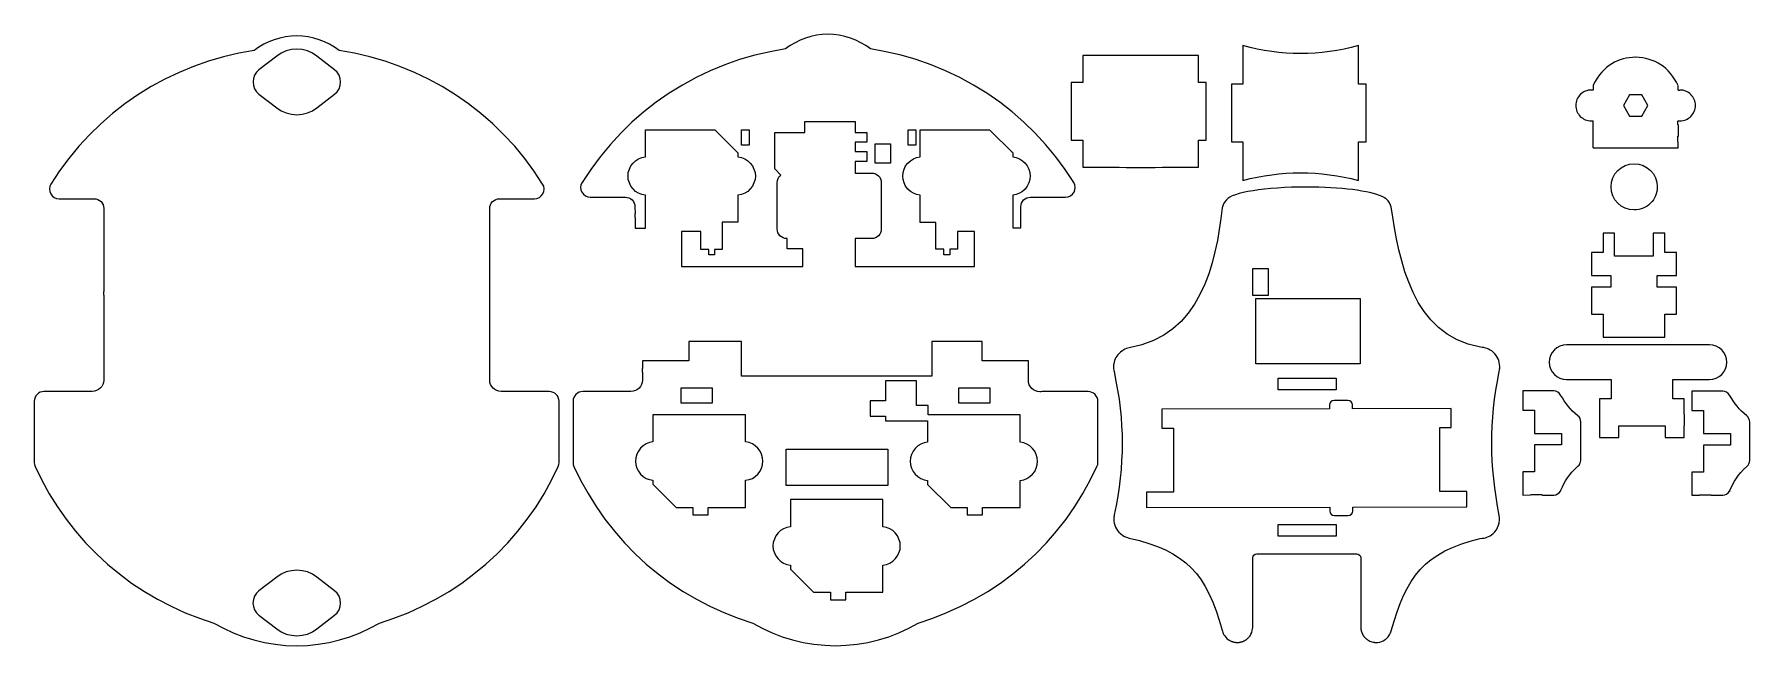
# Model space of a CAD drawing. Extents: x 8 to 1268, y 671 to 16084.
# Drawn here: x 8 to 1268, y 671 to 1120 of the extents above.
import ezdxf

# ---------------------------------------------------------------- set-up
doc = ezdxf.new("R2010")
doc.units = 0
doc.layers.add('Layer_1', color=7, linetype='CONTINUOUS')

msp = doc.modelspace()

# ---------------------------------------------------------------- linework, layer by layer
at = {"layer": 'Layer_1', "color": 7}
for points in [[(342.648432, 931.170888), (342.632032, 992.246032), (342.636032, 992.246032), (342.640032, 992.246032), (342.701792, 992.958512), (342.763472, 993.670992), (343.190032, 994.946032), (343.840032, 996.220992), (344.690032, 997.296032), (345.813472, 998.146032), (347.040032, 998.770992), (348.363472, 999.196032), (349.713472, 999.346032), (375.513472, 999.346032), (377.363472, 999.620992), (379.140032, 1000.346032), (380.540032, 1001.470992), (381.690032, 1002.946032), (382.390032, 1004.720992), (382.613472, 1006.570992), (382.313472, 1008.496032), (381.540032, 1010.196032), (375.163472, 1019.820992), (368.363472, 1029.046032), (360.990032, 1037.970992), (353.113472, 1046.396032), (344.913472, 1054.470992), (336.190032, 1062.046032), (327.113472, 1069.146032), (317.613472, 1075.746032), (307.840032, 1081.820992), (297.713472, 1087.346032), (287.290032, 1092.320992), (276.663472, 1096.720992), (265.740032, 1100.546032), (254.690032, 1103.720992), (243.413472, 1106.346032), (232.090032, 1108.346032), (228.690032, 1110.820992), (225.063472, 1112.946032), (221.313472, 1114.796032), (217.413472, 1116.346032), (213.363472, 1117.546032), (209.263472, 1118.470992), (205.090032, 1118.970992), (200.913472, 1119.170992), (196.713472, 1118.970992), (192.540032, 1118.470992), (188.440032, 1117.546032), (184.390032, 1116.346032), (180.490032, 1114.796032), (176.740032, 1112.946032), (173.113472, 1110.820992), (169.713472, 1108.346032), (158.390032, 1106.346032), (147.113472, 1103.720992), (136.063472, 1100.546032), (125.140032, 1096.720992), (114.513392, 1092.320992), (104.090032, 1087.346032), (93.963392, 1081.820992), (84.188432, 1075.746032), (74.688432, 1069.146032), (65.613392, 1062.046032), (56.913392, 1054.470992), (48.688432, 1046.396032), (40.813392, 1037.970992), (33.513392, 1029.046032), (26.638432, 1019.820992), (20.263392, 1010.196032), (19.488432, 1008.496032), (19.188432, 1006.570992), (19.413392, 1004.720992), (20.113392, 1002.946032), (21.263392, 1001.470992), (22.738432, 1000.346032), (24.438432, 999.620992), (26.288432, 999.346032), (52.088432, 999.346032), (53.488432, 999.196032), (54.763392, 998.770992), (56.063392, 998.146032), (57.113392, 997.296032), (57.963392, 996.220992), (58.613392, 994.946032), (59.038432, 993.670992), (59.149392, 992.406912), (59.137792, 931.178408)], [(186.200992, 1104.297072), (173.160992, 1094.234032), (173.160992, 1094.234032), (171.320992, 1092.392032), (169.970992, 1090.266032), (169.120992, 1087.856032), (168.770992, 1085.234032), (169.120992, 1082.683072), (169.970992, 1080.274032), (171.320992, 1078.077072), (173.160992, 1076.305072), (173.160992, 1076.305072), (186.200992, 1066.242032), (186.200992, 1066.242032), (189.530992, 1064.045072), (193.150992, 1062.486032), (197.050992, 1061.494032), (200.940992, 1061.140032), (204.910992, 1061.494032), (208.740992, 1062.486032), (212.420992, 1064.045072), (215.750992, 1066.242032), (215.750992, 1066.242032), (228.720992, 1076.305072), (228.720992, 1076.305072), (230.560992, 1078.077072), (231.980992, 1080.274032), (232.830992, 1082.683072), (233.120992, 1085.234032), (232.830992, 1087.856032), (231.980992, 1090.266032), (230.560992, 1092.392032), (228.720992, 1094.234032), (228.720992, 1094.234032), (215.750992, 1104.297072), (215.750992, 1104.297072), (212.420992, 1106.494032), (208.740992, 1108.053072), (204.910992, 1109.045072), (200.940992, 1109.329072), (197.050992, 1109.045072), (193.150992, 1108.053072), (189.530992, 1106.494032), (186.200992, 1104.297072), (186.200992, 1104.297072), (186.200992, 1104.297072)], [(732.870688, 988.46108), (732.850688, 993.391784), (732.974128, 994.816792), (733.400688, 996.091784), (734.050688, 997.366792), (734.900688, 998.441784), (736.024128, 999.291784), (737.250688, 999.916792), (738.574128, 1000.341784), (739.924128, 1000.491784), (765.724128, 1000.491784), (767.574128, 1000.766792), (769.350688, 1001.491784), (770.750688, 1002.616792), (771.900688, 1004.091784), (772.600688, 1005.866792), (772.824128, 1007.716792), (772.524128, 1009.641784), (771.750688, 1011.341784), (765.374128, 1020.966792), (758.574128, 1030.191784), (751.200688, 1039.116792), (743.324128, 1047.541784), (735.124128, 1055.616792), (726.400688, 1063.191784), (717.324128, 1070.291784), (707.824128, 1076.891784), (698.050688, 1082.966792), (687.924128, 1088.491784), (677.500688, 1093.466792), (666.874128, 1097.866792), (655.950688, 1101.691784), (644.900688, 1104.866792), (633.624176, 1107.491784), (622.300736, 1109.491784), (618.900736, 1111.966792), (615.274176, 1114.091784), (611.524176, 1115.941784), (607.624176, 1117.491784), (603.574176, 1118.691784), (599.474176, 1119.616792), (595.300736, 1120.116792), (591.124176, 1120.316792), (586.924176, 1120.116792), (582.750736, 1119.616792), (578.650736, 1118.691784), (574.600736, 1117.491784), (570.700736, 1115.941784), (566.95072, 1114.091784), (563.32416, 1111.966792), (559.92416, 1109.491784), (548.60072, 1107.491784), (537.32416, 1104.866792), (526.27416, 1101.691784), (515.35072, 1097.866792), (504.72416, 1093.466792), (494.30072, 1088.491784), (484.17416, 1082.966792), (474.39916, 1076.891784), (464.89916, 1070.291784), (455.82416, 1063.191784), (447.12416, 1055.616792), (438.89916, 1047.541784), (431.02416, 1039.116792), (423.72416, 1030.191784), (416.84916, 1020.966792), (410.47416, 1011.341784), (409.69916, 1009.641784), (409.39916, 1007.716792), (409.399328, 1007.716696), (409.624328, 1005.866696), (410.324328, 1004.091688), (411.474328, 1002.616696), (412.949328, 1001.491688), (414.649328, 1000.766696), (416.499328, 1000.491688), (442.299328, 1000.491688), (443.699328, 1000.341688), (444.974328, 999.916696), (446.274328, 999.291688), (447.324328, 998.441688), (448.174328, 997.366696), (448.824328, 996.091688), (449.249328, 994.816696), (449.374328, 993.391688), (449.425128, 988.42012)], [(895.97344, 1111.992632), (895.97344, 1083.614488), (887.50152, 1083.614488), (887.50152, 1041.211368), (895.97344, 1041.211368), (895.97344, 1012.833208)], [(986.63592, 1065.295544), (986.63592, 1083.653528), (980.96096, 1083.653528), (980.96096, 1111.992632)], [(778.363584, 1104.758088), (778.363584, 1084.884168), (769.891664, 1084.884168), (769.891664, 1042.480968), (778.363584, 1042.480968), (778.363584, 1022.607208)], [(869.026064, 1066.505824), (869.026064, 1084.923208), (863.351104, 1084.923208), (863.351104, 1104.758088)], [(1153.284182, 1079.314724), (1151.872984, 1079.314724)], [(1153.284182, 1082.965156), (1153.284182, 1079.314724)], [(1175.470542, 1067.906655), (1179.934558, 1060.111695), (1179.934558, 1060.111695), (1188.934558, 1060.111695), (1188.934558, 1060.111695), (1193.47055, 1067.906655), (1193.47055, 1067.906655), (1188.934558, 1075.701695), (1188.934558, 1075.701695), (1179.934558, 1075.701695), (1179.934558, 1075.701695), (1175.470542, 1067.906655), (1175.470542, 1067.906655)], [(1215.650513, 1079.314724), (1215.632837, 1082.462205)], [(1215.650513, 1079.314724), (1217.068912, 1079.314724)], [(863.351104, 1022.607208), (863.351104, 1042.441928), (869.026064, 1042.441928), (869.026064, 1063.682568)], [(980.96096, 1012.833208), (980.96096, 1041.172328), (986.63592, 1041.172328), (986.63592, 1062.412928)], [(457.038392, 977.798016), (456.997752, 982.0402), (456.997752, 1001.952704), (454.447752, 1002.449576), (452.038384, 1003.44176), (449.838384, 1004.78864), (447.929008, 1006.560512), (446.368072, 1008.685512), (445.238384, 1011.024576), (444.458696, 1013.505824), (444.247752, 1016.055824), (444.458696, 1018.677704), (445.238384, 1021.158952), (446.368072, 1023.496448), (447.929008, 1025.623016), (449.838384, 1027.323016), (452.038384, 1028.74176), (454.447752, 1029.66208), (456.997752, 1030.158952), (456.997752, 1050.071448), (508.029008, 1050.071448), (525.029008, 1033.06364), (525.029008, 1030.158952), (527.579008, 1029.66208), (529.988384, 1028.74176), (532.188384, 1027.323016), (534.097752, 1025.623016), (535.658696, 1023.496448), (536.797752, 1021.158952), (537.579008, 1018.677704), (537.788384, 1016.055824), (537.579008, 1013.505824), (536.797752, 1011.024576), (535.658696, 1008.685512), (534.097752, 1006.560512), (532.188384, 1004.78864), (529.988384, 1003.44176), (527.579008, 1002.449576), (525.029008, 1001.952704), (525.029008, 982.0402), (513.496192, 982.0402), (513.496192, 962.11208), (507.896192, 962.11208), (507.896192, 958.032392), (503.643064, 958.032392), (503.643064, 962.11208), (497.683696, 962.11208), (497.683696, 975.301136), (483.482128, 975.285536), (483.482128, 949.529288), (572.755536, 949.529288), (572.755536, 962.557416), (561.260256, 962.557416), (561.260256, 970.062104), (560.904008, 970.062104)], [(556.494632, 1016.712104), (552.072752, 1021.4746), (552.072752, 1048.121472), (574.227456, 1048.121472), (574.227456, 1056.063664), (611.077456, 1056.063664), (611.077456, 1048.063664), (619.664976, 1048.063664), (619.664976, 1040.913664), (611.077456, 1040.913664), (611.077456, 1033.991784), (619.766496, 1033.991784), (619.766496, 1026.841784), (611.077456, 1026.841784), (611.077456, 1018.2496), (623.266496, 1018.2496)], [(623.266496, 970.062104), (611.018096, 970.062104), (611.018096, 949.529288), (698.914928, 949.529288), (698.914928, 975.290224), (698.343008, 975.290224), (686.224288, 975.290224), (686.224288, 962.212104), (680.624288, 962.212104), (680.624288, 958.132416), (676.371168, 958.132416), (676.371168, 962.212104), (670.411808, 962.212104), (670.411808, 981.993352), (658.839888, 981.993352), (658.839888, 1001.905848), (656.289888, 1002.402728), (653.880528, 1003.394912), (651.680528, 1004.741784), (649.769568, 1006.513664), (648.210208, 1008.638664), (647.080528, 1010.977728), (646.299248, 1013.457416), (646.089888, 1016.008976), (646.299248, 1018.630848), (647.080528, 1021.110536), (648.210208, 1023.4496), (649.769568, 1025.57616), (651.680528, 1027.27616), (653.880528, 1028.694912), (656.289888, 1029.615224), (658.839888, 1030.110536), (658.839888, 1050.0246), (709.869568, 1050.0246), (726.869568, 1033.016792), (726.869568, 1030.110536), (729.419568, 1029.615224), (731.830528, 1028.694912), (734.030528, 1027.27616), (735.939888, 1025.57616), (737.499248, 1023.4496), (738.639888, 1021.110536), (739.419568, 1018.630848), (739.630528, 1016.008976), (739.419568, 1013.457416), (738.639888, 1010.977728), (737.499248, 1008.638664), (735.939888, 1006.513664), (734.030528, 1004.741784), (731.830528, 1003.394912), (729.419568, 1002.402728), (726.869568, 1001.905848), (726.869568, 981.993352), (726.897568, 977.857416)], [(1151.872984, 1056.634749), (1153.284182, 1056.634749)], [(1153.284182, 1036.798771), (1153.284182, 1056.634749)], [(1215.608425, 1053.707295), (1215.608417, 1056.668383)], [(1215.650513, 1056.634749), (1217.068912, 1056.634749)], [(1153.284182, 1036.798771), (1181.621241, 1036.851806)], [(1181.665528, 1036.858531), (1215.650513, 1036.798771)], [(1215.650513, 1036.840855), (1215.608436, 1045.314684)], [(553.816504, 977.14804), (553.816504, 1011.163664)], [(630.352416, 1011.163664), (630.352416, 977.14804)], [(1001.735928, 998.759056), (1001.412496, 999.079376)], [(449.425088, 985.593256), (449.475888, 977.794816)], [(732.850688, 977.857416), (732.850688, 985.6246)], [(1177.6282, 957.07076), (1169.079762, 957.0458), (1169.079762, 974.053616), (1160.576638, 974.053616), (1160.576638, 959.880176), (1152.07195, 959.880176), (1152.07195, 942.87236), (1166.245387, 942.87236), (1166.245387, 934.367672), (1152.07195, 934.367672), (1152.07195, 914.525488), (1160.576638, 914.525488), (1160.576638, 897.517672), (1205.929768, 897.517672), (1205.929768, 914.525488), (1214.434456, 914.525488), (1214.434456, 934.367672), (1200.261016, 934.367672), (1200.261016, 942.87236), (1214.434456, 942.87236), (1214.434456, 959.880176), (1205.929768, 959.880176), (1205.929768, 974.053616), (1197.42664, 974.053616), (1197.42664, 957.0458), (1186.0782, 957.02084)], [(59.137472, 928.337552), (59.125872, 865.909712), (59.121872, 865.928512), (59.117872, 865.947312)], [(342.664832, 865.972432), (342.664832, 866.003632), (342.664832, 866.034832), (342.637952, 928.330352)], [(738.405824, 874.562088), (738.397824, 880.232472), (704.416544, 880.232472), (704.416544, 894.405912), (667.555664, 894.405912), (667.555664, 868.904352), (527.535328, 868.904352), (527.535328, 894.405912), (488.961896, 894.405912), (488.961896, 880.252784), (454.935328, 880.252784), (454.920448, 874.562416)], [(1238.686336, 891.903176), (1133.805084, 891.903176)], [(454.920448, 871.720672), (454.935328, 865.955912), (454.931328, 865.955912), (454.927328, 865.955912)], [(738.397824, 865.868448), (738.397824, 865.899648), (738.397824, 865.930928), (738.397824, 871.720344)], [(49.331872, 857.566112), (15.167872, 857.566112), (13.842832, 857.416112), (12.492832, 856.991072), (11.217872, 856.341072), (10.142832, 855.416112), (9.292832, 854.366112), (8.667872, 853.166112), (8.242832, 851.816112), (8.092832, 850.467632), (8.092832, 850.467632), (8.096032, 850.466832), (8.096032, 805.318352), (8.246032, 803.843392), (8.721072, 802.418352), (13.621072, 792.293392), (19.071072, 782.443392), (25.021072, 772.868352), (31.471072, 763.668352), (38.421072, 754.793392), (45.796032, 746.293392), (53.671072, 738.218352), (61.871072, 730.643312), (70.596032, 723.418352), (79.596032, 716.668352), (88.946032, 710.518352), (98.671072, 704.768351), (108.671072, 699.593311), (118.921072, 694.918351), (129.421072, 690.818351), (140.046112, 687.268351), (147.071072, 683.443311), (154.296112, 680.118351), (161.721072, 677.193311), (169.321072, 674.868351), (177.121072, 673.018351), (184.971072, 671.668351), (192.921072, 670.893311), (200.846112, 670.618351), (208.796112, 670.893311), (216.721072, 671.668351), (224.596112, 673.018351), (232.396112, 674.868351), (239.971072, 677.193311), (247.421072, 680.118351), (254.646112, 683.443311), (261.671152, 687.268351), (272.296112, 690.818351), (282.771152, 694.918351), (293.046112, 699.593311), (303.046112, 704.768351), (312.746112, 710.518352), (322.096112, 716.668352), (331.096112, 723.418352), (339.821152, 730.643312), (348.046112, 738.218352), (355.921152, 746.293392), (363.271152, 754.793392), (370.221152, 763.668352), (376.671152, 772.868352), (382.621152, 782.443392), (388.071152, 792.293392), (392.971152, 802.418352), (393.471152, 803.843392), (393.621152, 805.318352), (393.621152, 850.429232), (393.471152, 851.779232), (393.046112, 853.129232), (392.396112, 854.329232), (391.546112, 855.379232), (390.421152, 856.304272), (389.221152, 856.954272), (387.871152, 857.379232), (386.521152, 857.529232), (352.485152, 857.578832)], [(445.141392, 857.61216), (410.977328, 857.61216), (409.652328, 857.46216), (408.302328, 857.03716), (407.027328, 856.38716), (405.952328, 855.46216), (405.102328, 854.41216), (404.477328, 853.21216), (404.052328, 851.86216), (403.902448, 850.512192), (403.905648, 805.362192), (404.055648, 803.887192), (404.53064, 802.462192), (409.43064, 792.337192), (414.88064, 782.487192), (420.83064, 772.912192), (427.28064, 763.712192), (434.23064, 754.837192), (441.605648, 746.337192), (449.48064, 738.262192), (457.68064, 730.687192), (466.405648, 723.462192), (475.405648, 716.712192), (484.755648, 710.56219), (494.48064, 704.81219), (504.48064, 699.63719), (514.73064, 694.96219), (525.23064, 690.86219), (535.855648, 687.31219), (542.88064, 683.48719), (550.105648, 680.162192), (557.53064, 677.237192), (565.13064, 674.912192), (572.93064, 673.062192), (580.780632, 671.712192), (588.730632, 670.937192), (596.655672, 670.662192), (604.605672, 670.937192), (612.530632, 671.712192), (620.405672, 673.062192), (628.205672, 674.912192), (635.780624, 677.237192), (643.230624, 680.162192), (650.455664, 683.48719), (657.480624, 687.31219), (668.105664, 690.86219), (678.580624, 694.96219), (688.855664, 699.63719), (698.855664, 704.81219), (708.555664, 710.56219), (717.905664, 716.712192), (726.905664, 723.462192), (735.630624, 730.687192), (743.855664, 738.262192), (751.730624, 746.337192), (759.080624, 754.837192), (766.030624, 763.712192), (772.480624, 772.912192), (778.430624, 782.487192), (783.880624, 792.337192), (788.780624, 802.462192), (789.280624, 803.887192), (789.430624, 805.362192), (789.430624, 850.373144), (789.280624, 851.723144), (788.855664, 853.073144), (788.205664, 854.273144), (787.355664, 855.323144), (786.230624, 856.248144), (785.030624, 856.898144), (783.680624, 857.323144), (782.330624, 857.473144), (748.218144, 857.473144)], [(1124.335728, 858.0046), (1101.6576, 858.0046), (1101.657592, 858.004592), (1101.657592, 843.831152), (1110.16228, 843.831152), (1110.16228, 826.823336), (1130.004472, 826.823336), (1130.004472, 818.318648), (1110.16228, 818.318648), (1110.16228, 798.476464), (1101.657592, 798.476464), (1101.657592, 781.468672), (1107.346656, 781.493472)], [(1133.805084, 866.39068), (1155.064458, 866.39068), (1157.898834, 866.39068), (1166.403522, 866.39068), (1166.403522, 852.21724), (1157.898834, 852.21724), (1157.898834, 823.871928), (1172.072271, 823.871928), (1172.072271, 832.375056), (1206.087896, 832.375056), (1206.087896, 823.871928), (1220.261336, 823.871928), (1220.225976, 832.317016)], [(1220.261336, 840.873008), (1220.261336, 852.21724), (1211.756648, 852.21724), (1211.756648, 866.39068), (1220.261336, 866.39068), (1223.095704, 866.39068), (1238.686336, 866.39068)], [(1248.442664, 857.838144), (1225.764536, 857.838144), (1225.764528, 857.838056), (1225.764528, 843.664616), (1234.269216, 843.664616), (1234.269216, 826.6568), (1254.111408, 826.6568), (1254.111408, 818.152112), (1234.269216, 818.152112), (1234.269216, 798.309928), (1225.764528, 798.309928), (1225.764528, 781.302112), (1231.482096, 781.231712)], [(959.747, 772.410016), (959.7422, 769.715616), (959.7422, 769.715616), (960.02612, 768.386896), (960.783728, 767.368576), (961.892336, 766.576896), (963.189704, 766.317056), (963.189704, 766.317056), (973.333432, 766.303456), (973.333432, 766.303456), (974.601384, 766.617856), (975.714536, 767.412896), (976.473912, 768.452656), (976.731976, 769.755376), (976.731976, 769.755376), (976.736776, 772.449856), (976.736776, 772.449856), (1060.499464, 772.651856), (1060.499464, 772.651856), (1060.485864, 783.994176), (1060.485864, 783.994176), (1040.645624, 783.964576), (1040.645624, 783.964576), (1040.539464, 831.127936), (1040.539464, 831.127936), (1049.093704, 831.107136), (1049.093704, 831.107136), (1049.057704, 845.090256), (1049.057704, 845.090256), (976.57656, 844.930016), (976.61264, 847.686976), (976.297304, 848.953136), (975.571112, 850.034016), (974.462496, 850.825696), (973.165136, 851.085536), (973.165136, 851.085536), (962.990064, 851.036736), (962.990064, 851.036736), (961.658632, 850.754176), (960.576896, 850.021776), (959.880992, 848.950096), (959.559448, 847.679216), (959.586808, 844.890336), (836.401288, 844.667616), (836.401288, 844.667616), (836.437928, 830.684016), (836.437928, 830.684016), (844.932352, 830.704016), (844.932352, 830.704016), (845.043, 783.549616), (845.043, 783.549616), (825.202704, 783.520016), (825.202704, 783.520016), (825.212624, 772.168336), (825.212624, 772.168336), (959.74672, 772.410256), (959.74672, 772.410256), (959.74672, 772.410256)], [(1144.177912, 806.98116), (1144.177912, 835.326472)], [(1268.284848, 806.814704), (1268.284848, 835.160016)], [(1115.846656, 781.468592), (1124.33572, 781.468592)], [(1129.256032, 784.337312), (1129.256032, 784.307712)], [(1253.362968, 784.170832), (1253.362968, 784.141232)], [(1239.967376, 781.302112), (1248.442656, 781.302112)], [(801.12972, 763.735616), (801.12996, 763.734816)], [(903.176816, 684.365136), (903.236176, 684.365136), (903.236176, 735.281456)], [(906.120552, 738.164336), (940.337344, 738.164336)], [(942.866648, 738.163936), (979.612744, 738.163936)], [(982.495552, 735.281056), (982.495552, 684.364736), (982.547072, 684.364736)], [(186.169232, 682.976431), (189.499232, 680.850591), (193.119232, 679.220591), (197.019232, 678.299391), (200.909232, 677.944991), (204.879232, 678.299391), (208.709232, 679.220591), (212.389232, 680.850591), (215.719232, 682.976431), (215.719232, 682.976431), (228.689232, 693.039471), (228.689232, 693.039471), (230.529232, 694.882031), (231.949232, 697.078831), (232.799232, 699.488351), (233.089232, 702.039471), (232.799232, 704.590671), (231.949232, 707.000192), (230.529232, 709.196992), (228.689232, 710.968672), (228.689232, 710.968672), (215.719232, 721.102432), (215.719232, 721.102432), (212.389232, 723.228432), (208.709232, 724.858352), (204.879232, 725.779632), (200.909232, 726.133952), (197.019232, 725.779632), (193.119232, 724.858352), (189.499232, 723.228432), (186.169232, 721.102432), (186.169232, 721.102432), (173.129232, 710.968672), (173.129232, 710.968672), (171.289232, 709.196992), (169.939232, 707.000192), (169.089232, 704.590671), (168.739232, 702.039471), (169.089232, 699.488351), (169.939232, 697.078831), (171.289232, 694.882031), (173.129232, 693.039471), (173.129232, 693.039471), (186.169232, 682.976431), (186.169232, 682.976431), (186.169232, 682.976431)], [(1001.365848, 675.829376), (1001.689288, 676.149696)]]:
    msp.add_lwpolyline(points, dxfattribs=at)
at = {"layer": 'Layer_1', "color": 3}
for points in [[(869.032512, 1063.678664), (869.032512, 1066.513304)], [(986.619568, 1062.398664), (986.598528, 1065.296424)], [(1215.630865, 1053.797103), (1215.688065, 1045.212367)], [(449.41524, 985.590144), (449.41524, 988.424784)], [(732.842608, 985.627336), (732.842608, 988.461976)], [(1186.1424, 957.039144), (1177.5996, 957.029384)], [(59.135624, 928.336632), (59.135624, 931.171272)], [(342.644824, 928.329192), (342.644824, 931.163832)], [(454.907008, 871.724176), (454.907008, 874.558816)], [(738.371584, 871.724176), (738.371584, 874.558816)], [(1220.23516, 840.889728), (1220.21732, 832.279968)], [(1115.885905, 781.525792), (1107.343105, 781.516192)], [(1240.000672, 781.291072), (1231.457872, 781.281472)], [(940.315832, 738.109056), (942.904648, 738.146656)]]:
    msp.add_lwpolyline(points, dxfattribs=at)
at = {"layer": 'Layer_1', "color": 7}
for points in [[(527.573056, 1038.71872), (527.573056, 1050.057302), (533.242347, 1050.057302), (533.242347, 1038.71872), (527.573056, 1038.71872)], [(649.966368, 1038.780152), (649.966368, 1050.118734), (655.635659, 1050.118734), (655.635659, 1038.780152), (649.966368, 1038.780152)], [(625.796, 1025.49768), (625.796, 1039.695109), (637.158784, 1039.695109), (637.158784, 1025.49768), (625.796, 1025.49768)], [(903.176504, 928.144216), (903.176504, 947.986734), (914.515086, 947.986734), (914.515086, 928.144216), (903.176504, 928.144216)], [(905.506088, 877.827616), (905.506088, 926.01659), (982.041519, 926.01659), (982.041519, 877.827616), (905.506088, 877.827616)], [(483.279464, 848.999816), (483.279464, 860.338398), (505.95663, 860.338398), (505.95663, 848.999816), (483.279464, 848.999816)], [(622.177432, 839.362192), (633.518048, 839.362192), (633.518048, 835.96376), (653.358704, 835.96376), (653.358704, 835.96056), (664.366464, 835.96056), (664.366464, 820.398056), (661.816464, 819.902744), (659.405584, 818.909), (657.205584, 817.563688), (655.296224, 815.791808), (653.736784, 813.665248), (652.596224, 811.327744), (651.816464, 808.846496), (651.605584, 806.294936), (651.816464, 803.673064), (652.596224, 801.193376), (653.736784, 798.854312), (655.296224, 796.727744), (657.205584, 795.027744), (659.405584, 793.61056), (661.816464, 792.688688), (664.366464, 792.193376), (664.366464, 789.28712), (681.366464, 772.280872), (693.329024, 772.280872), (693.329024, 766.794936), (704.668064, 766.794936), (704.668064, 772.280872), (732.396224, 772.280872), (732.396224, 792.193376), (734.946224, 792.688688), (737.355584, 793.61056), (739.555584, 795.027744), (741.466464, 796.727744), (743.025904, 798.854312), (744.155584, 801.193376), (744.936784, 803.673064), (745.146224, 806.294936), (744.936784, 808.846496), (744.155584, 811.327744), (743.025904, 813.665248), (741.466464, 815.791808), (739.555584, 817.563688), (737.355584, 818.909), (734.946224, 819.902744), (732.396224, 820.398056), (732.396224, 840.31212), (664.696224, 840.31212), (664.696224, 847.299624), (656.189904, 847.299624), (656.189904, 865.446496), (633.518048, 865.446496), (633.518048, 850.701184), (622.177432, 850.701184), (622.177432, 839.36212), (622.177432, 839.362192)], [(687.373984, 848.999816), (687.373984, 860.338398), (710.05115, 860.338398), (710.05115, 848.999816), (687.373984, 848.999816)], [(921.896768, 858.885816), (921.896768, 867.389753), (964.416452, 867.389753), (964.416452, 858.885816), (921.896768, 858.885816)], [(449.835256, 806.377816), (450.044632, 803.755944), (450.82432, 801.276256), (451.964944, 798.937192), (453.52432, 796.810632), (455.435256, 795.110632), (457.635256, 793.69188), (460.044632, 792.771568), (462.594632, 792.276256), (462.594632, 789.370008), (479.594632, 772.362192), (491.783696, 772.362192), (491.783696, 766.795008), (503.1212, 766.795008), (503.1212, 772.362192), (530.62432, 772.362192), (530.62432, 792.276256), (533.17432, 792.771568), (535.585256, 793.69188), (537.785256, 795.110632), (539.694632, 796.810632), (541.254008, 798.937192), (542.385256, 801.276256), (543.164944, 803.755944), (543.37432, 806.377816), (543.164944, 808.929384), (542.385256, 811.409072), (541.254008, 813.748128), (539.694632, 815.873136), (537.785256, 817.645008), (535.585256, 818.99188), (533.17432, 819.984072), (530.62432, 820.480944), (530.62432, 840.393448), (462.594632, 840.393448), (462.594632, 820.480944), (460.044632, 819.984072), (457.635256, 818.99188), (455.435256, 817.645008), (453.52432, 815.873136), (451.964944, 813.748128), (450.82432, 811.409072), (450.044632, 808.929384), (449.835256, 806.377816), (449.835256, 806.377816)], [(560.415104, 788.456288), (560.415104, 815.198094), (635.042845, 815.198094), (635.042845, 788.456288), (560.415104, 788.456288)], [(550.761824, 744.054384), (550.9712, 741.430944), (551.750888, 738.951256), (552.891512, 736.612192), (554.450888, 734.487192), (556.361824, 732.787192), (558.561824, 731.368448), (560.9712, 730.448128), (563.5212, 729.951256), (563.5212, 727.045008), (580.521192, 710.038758), (593.060232, 710.038758), (593.060232, 704.268446), (604.322792, 704.268446), (604.322792, 710.038758), (631.550872, 710.038758), (631.550872, 729.951256), (634.100848, 730.448128), (636.511824, 731.368448), (638.711824, 732.787192), (640.621184, 734.487192), (642.182144, 736.612192), (643.311824, 738.951256), (644.091504, 741.430944), (644.300864, 744.054384), (644.091504, 746.604384), (643.311824, 749.085632), (642.182144, 751.423136), (640.621184, 753.549696), (638.711824, 755.321568), (636.511824, 756.66688), (634.100848, 757.660632), (631.550872, 758.155944), (631.550872, 778.070008), (563.5212, 778.070008), (563.5212, 758.155944), (560.9712, 757.660632), (558.561824, 756.66688), (556.361824, 755.321568), (554.450888, 753.549696), (552.891512, 751.423136), (551.750888, 749.085632), (550.9712, 746.604384), (550.761824, 744.054384), (550.761824, 744.054384)], [(921.896768, 751.169296), (921.896768, 759.673233), (964.416452, 759.673233), (964.416452, 751.169296), (921.896768, 751.169296)]]:
    msp.add_lwpolyline(points, close=True, dxfattribs=at)
for points in [[(980.96096, 1111.992632), (952.44208, 1104.214408), (924.11136, 1104.151848), (895.97344, 1111.992632)], [(863.351104, 1104.758088), (835.17792, 1104.593368), (806.831464, 1104.593368), (778.363584, 1104.758088)], [(1184.507351, 1103.471253), (1171.800019, 1103.036024), (1160.896308, 1097.9161), (1153.266504, 1083.000512)], [(1215.629799, 1082.518271), (1209.313008, 1096.423224), (1198.48476, 1102.755837), (1184.631097, 1103.471253)], [(1143.856161, 1075.990305), (1141.729749, 1073.863866), (1140.535171, 1070.979796), (1140.535229, 1067.972576)], [(1151.873848, 1079.31134), (1148.866628, 1079.311359), (1145.982573, 1078.116744), (1143.856161, 1075.990305)], [(1225.087992, 1075.99028), (1222.961595, 1078.116717), (1220.077559, 1079.31134), (1217.070352, 1079.31134)], [(1228.408899, 1067.972576), (1228.408956, 1070.979784), (1227.214388, 1073.863843), (1225.087992, 1075.99028)], [(1140.535229, 1067.972576), (1140.535229, 1064.965394), (1141.729832, 1062.081379), (1143.856238, 1059.954987)], [(1143.856238, 1059.954987), (1145.982643, 1057.828595), (1148.866666, 1056.63401), (1151.873848, 1056.634029)], [(1217.070352, 1056.634029), (1220.077521, 1056.634029), (1222.961525, 1057.828622), (1225.087915, 1059.955013)], [(1225.087915, 1059.955013), (1227.214305, 1062.081403), (1228.408899, 1064.965407), (1228.408899, 1067.972576)], [(778.363584, 1022.607208), (806.831464, 1022.389448), (835.17792, 1022.389448), (863.351104, 1022.607208)], [(1166.407064, 1008.106568), (1166.407064, 1017.49976), (1174.021744, 1025.114448), (1183.414936, 1025.114448)], [(1183.414936, 1025.114448), (1192.808128, 1025.114448), (1200.422808, 1017.49976), (1200.422808, 1008.106568)], [(553.816504, 1011.163664), (553.816504, 1013.418296), (554.863256, 1015.416152), (556.494632, 1016.712104)], [(623.266496, 1018.2496), (627.192496, 1018.2496), (630.352416, 1015.089624), (630.352416, 1011.163664)], [(895.97344, 1012.833208), (924.11136, 1020.291528), (952.44208, 1020.232088), (980.96096, 1012.833208)], [(883.992184, 998.559056), (881.852808, 996.493696), (881.157192, 994.525456), (880.740616, 992.741856)], [(942.75468, 1007.938736), (912.755816, 1007.930736), (887.51276, 1003.905536), (883.992184, 998.559056)], [(998.18124, 1001.035616), (989.53056, 1005.185216), (967.442272, 1007.936176), (942.75468, 1007.938736)], [(1000.35468, 999.871536), (999.672816, 1000.340496), (998.94272, 1000.727536), (998.18124, 1001.035616)], [(1000.921864, 999.466896), (1000.73892, 999.606896), (1000.550152, 999.740896), (1000.35468, 999.871536)], [(1001.026552, 999.384096), (1000.991752, 999.412096), (1000.956872, 999.439296), (1000.921864, 999.466896)], [(1001.412496, 999.079376), (1001.290688, 999.185056), (1001.15556, 999.282656), (1001.026552, 999.384096)], [(1004.915616, 993.296576), (1004.698976, 994.902016), (1002.91624, 997.813056), (1001.735928, 998.759056)], [(1183.414936, 991.098696), (1174.021752, 991.098696), (1166.407064, 998.713384), (1166.407064, 1008.106568)], [(1195.44132, 996.080184), (1192.363496, 993.002368), (1188.111528, 991.098696), (1183.414936, 991.098696)], [(880.740616, 992.741856), (876.136816, 951.306416), (864.651792, 898.390896), (812.540616, 889.824736)], [(1070.425048, 890.074736), (1019.849544, 899.484496), (1011.072384, 953.636496), (1004.915616, 993.296576)], [(449.475888, 977.794816), (453.292056, 977.796416), (454.349696, 977.796416), (457.038392, 977.798016)], [(560.904008, 970.062104), (556.978048, 970.062104), (553.816504, 973.22208), (553.816504, 977.14804)], [(630.352416, 977.14804), (630.352416, 973.22208), (627.192496, 970.062104), (623.266496, 970.062104)], [(726.897568, 977.857416), (729.146368, 977.857248), (730.037968, 977.85784), (732.850688, 977.857416)], [(806.059368, 886.571536), (803.070464, 883.790176), (801.781864, 881.555296), (801.126048, 878.000736)], [(812.540616, 889.824736), (809.3374, 888.845856), (808.818536, 888.702096), (806.059368, 886.571536)], [(1079.840648, 886.579376), (1076.981768, 888.934336), (1073.822568, 890.008656), (1070.425048, 890.074736)], [(1084.640648, 875.879376), (1084.547528, 880.219776), (1083.005528, 883.347376), (1079.840648, 886.579376)], [(1133.805084, 891.903176), (1126.759923, 891.903368), (1121.048645, 886.192088), (1121.048834, 879.146928)], [(1251.442584, 879.146928), (1251.442776, 886.192088), (1245.731496, 891.903368), (1238.686336, 891.903176)], [(800.947704, 876.371856), (800.947704, 876.371856), (800.931144, 875.258256), (800.931864, 875.199296)], [(800.931864, 875.199296), (800.954824, 874.107056), (801.133432, 873.144496), (801.357, 872.219376)], [(801.126048, 878.000736), (800.995552, 877.442256), (800.941912, 876.926896), (800.947704, 876.371856)], [(801.357, 872.219376), (809.233752, 834.896416), (809.209032, 804.139296), (801.466984, 766.816336)], [(1084.316248, 766.488336), (1077.187448, 803.561216), (1076.690888, 835.128816), (1084.240248, 872.201696)], [(1084.240248, 872.201696), (1084.613528, 873.733936), (1084.639528, 874.249696), (1084.640648, 875.879376)], [(1121.048834, 879.146928), (1121.048645, 872.101768), (1126.759923, 866.390488), (1133.805084, 866.39068)], [(1238.686336, 866.39068), (1245.731496, 866.390488), (1251.442776, 872.101768), (1251.442584, 879.146928)], [(50.580352, 857.566112), (50.150112, 857.566112), (49.983952, 857.558112), (49.331872, 857.566112)], [(59.117872, 865.947312), (59.089072, 861.272112), (55.255632, 857.567312), (50.580352, 857.566112)], [(351.130512, 857.570832), (346.434592, 857.571232), (342.665312, 861.276432), (342.664832, 865.972432)], [(352.485152, 857.578832), (351.632912, 857.570832), (351.571712, 857.570832), (351.130512, 857.570832)], [(446.425768, 857.611496), (445.995528, 857.614696), (445.141392, 857.61216), (445.141392, 857.61216)], [(454.927328, 865.955912), (454.898528, 861.280712), (451.101056, 857.612712), (446.425768, 857.611496)], [(746.883104, 857.463544), (742.187184, 857.463992), (738.398304, 861.172488), (738.397824, 865.868448)], [(748.218144, 857.473144), (747.523584, 857.456664), (747.324304, 857.465144), (746.883104, 857.463544)], [(1129.337288, 854.996784), (1128.353848, 856.846448), (1126.430576, 858.003056), (1124.335728, 858.0046)], [(1253.444224, 854.830328), (1252.460784, 856.679992), (1250.537512, 857.8366), (1248.442664, 857.838144)], [(1142.063856, 839.742096), (1136.419432, 844.321064), (1132.977368, 849.11136), (1129.337288, 854.996784)], [(1266.170792, 839.57564), (1260.526368, 844.154608), (1257.084304, 848.944904), (1253.444224, 854.830328)], [(1144.177912, 835.326472), (1144.177792, 837.042432), (1143.40048, 838.666008), (1142.063856, 839.742096)], [(1268.284848, 835.160016), (1268.284728, 836.875976), (1267.507416, 838.499552), (1266.170792, 839.57564)], [(1142.045104, 802.55616), (1143.391312, 803.630592), (1144.176072, 805.258752), (1144.177912, 806.98116)], [(1266.15204, 802.389704), (1267.498248, 803.464136), (1268.283008, 805.092296), (1268.284848, 806.814704)], [(1129.638848, 785.138992), (1132.43852, 791.291568), (1135.510168, 796.795704), (1142.045104, 802.55616)], [(1253.745784, 784.972512), (1256.545456, 791.125112), (1259.617104, 796.629248), (1266.15204, 802.389704)], [(1124.33572, 781.468592), (1126.372, 781.468592), (1128.250144, 782.566832), (1129.256032, 784.337312)], [(1129.256032, 784.307712), (1129.278992, 784.358912), (1129.303312, 784.408032), (1129.326352, 784.459312)], [(1129.326352, 784.459312), (1129.445368, 784.678752), (1129.54976, 784.905792), (1129.638848, 785.138992)], [(1248.442656, 781.302112), (1250.478928, 781.302112), (1252.357072, 782.400352), (1253.362968, 784.170832)], [(1253.362968, 784.141232), (1253.385928, 784.192432), (1253.410248, 784.241552), (1253.433288, 784.292832)], [(1253.433288, 784.292832), (1253.552304, 784.512272), (1253.656696, 784.739312), (1253.745784, 784.972512)], [(801.466984, 766.816336), (801.216272, 765.630736), (801.101216, 764.541936), (801.12972, 763.735616)], [(801.12996, 763.734816), (801.13316, 759.632016), (802.914328, 755.731936), (806.012776, 753.042576)], [(1079.794008, 753.035616), (1083.392968, 756.177216), (1085.338648, 761.915536), (1084.316248, 766.488336)], [(806.012776, 753.042576), (808.771944, 750.912016), (809.292368, 750.768336), (812.495584, 749.789456)], [(812.495584, 749.789456), (854.090272, 740.566016), (869.620744, 723.094016), (880.744024, 682.066016)], [(1004.868976, 681.612176), (1016.236824, 720.998016), (1028.842824, 739.654736), (1070.378408, 749.540336)], [(1070.378408, 749.540336), (1073.775928, 749.605936), (1076.935128, 750.680656), (1079.794008, 753.035616)], [(903.236176, 735.281456), (903.236176, 736.878896), (904.523176, 738.164336), (906.120552, 738.164336)], [(979.612744, 738.163936), (981.210112, 738.163936), (982.495552, 736.878496), (982.495552, 735.281056)], [(880.744024, 682.066016), (881.241808, 679.934816), (882.109952, 677.541696), (885.4034, 675.031616)], [(901.208088, 677.985456), (902.245184, 679.505456), (902.92336, 681.288896), (903.117456, 683.216736)], [(903.117456, 683.216736), (903.156656, 683.598256), (903.176496, 683.981616), (903.176816, 684.365136)], [(982.547072, 684.364736), (982.549472, 684.041296), (982.565552, 683.718096), (982.595552, 683.396016)], [(982.595552, 683.396016), (982.613152, 683.188976), (982.640432, 682.985696), (982.668992, 682.781936)], [(982.668992, 682.781936), (982.690832, 682.615776), (982.716352, 682.450096), (982.745552, 682.285056)], [(982.745552, 682.285056), (982.786752, 682.063376), (982.838536, 681.845776), (982.892432, 681.628816)], [(982.892432, 681.628816), (982.926112, 681.486416), (982.962592, 681.344736), (983.0018, 681.203776)], [(983.0018, 681.203776), (983.06948, 680.970416), (983.149456, 680.743216), (983.231488, 680.516336)], [(983.231488, 680.516336), (983.274208, 680.393136), (983.318968, 680.270736), (983.365864, 680.149136)], [(1001.689288, 676.149696), (1002.8696, 677.095696), (1004.652336, 680.006736), (1004.868976, 681.612176)], [(885.4034, 675.031616), (885.44332, 675.005216), (885.48344, 674.979616), (885.523712, 674.953216)], [(885.523712, 674.953216), (885.7708, 674.787776), (886.029096, 674.628416), (886.3034, 674.475136)], [(886.3034, 674.475136), (886.39388, 674.425536), (886.485032, 674.376976), (886.576832, 674.329856)], [(886.576832, 674.329856), (886.798512, 674.213776), (887.025776, 674.103376), (887.264336, 673.998576)], [(887.264336, 673.998576), (887.404816, 673.937776), (887.546512, 673.880096), (887.689336, 673.825136)], [(887.689336, 673.825136), (887.877456, 673.751536), (888.066424, 673.679376), (888.264336, 673.614176)], [(888.264336, 673.614176), (888.482632, 673.542976), (888.703048, 673.478336), (888.925272, 673.420416)], [(888.925272, 673.420416), (889.06024, 673.385216), (889.192416, 673.346816), (889.33152, 673.315776)], [(889.33152, 673.315776), (889.667704, 673.240576), (890.00712, 673.181536), (890.348712, 673.137616)], [(890.348712, 673.137616), (890.401592, 673.129616), (890.451528, 673.119216), (890.50496, 673.112816)], [(890.50496, 673.112816), (890.94716, 673.058416), (891.3922, 673.029296), (891.837776, 673.026896)], [(891.837776, 673.026896), (892.161232, 673.026896), (892.484448, 673.045296), (892.80652, 673.075696)], [(892.80652, 673.075696), (893.01256, 673.093296), (893.214712, 673.120496), (893.417456, 673.149296)], [(893.417456, 673.149296), (893.58572, 673.170896), (893.753472, 673.196496), (893.920584, 673.226096)], [(893.920584, 673.226096), (894.140296, 673.266896), (894.35552, 673.319616), (894.570584, 673.372976)], [(894.570584, 673.372976), (894.713992, 673.406576), (894.856728, 673.443376), (894.998712, 673.482336)], [(894.998712, 673.482336), (895.230784, 673.549536), (895.457408, 673.628976), (895.683088, 673.710496)], [(895.683088, 673.710496), (895.808352, 673.753696), (895.932848, 673.798896), (896.05652, 673.846416)], [(896.05652, 673.846416), (896.275536, 673.934336), (896.488272, 674.032976), (896.700272, 674.133936)], [(896.700272, 674.133936), (896.831672, 674.194736), (896.961904, 674.257456), (897.090896, 674.322976)], [(897.090896, 674.322976), (897.285248, 674.424816), (897.472136, 674.536976), (897.659648, 674.649536)], [(897.659648, 674.649536), (897.794104, 674.727936), (897.926952, 674.808256), (898.058088, 674.891696)], [(898.058088, 674.891696), (898.23532, 675.008336), (898.40516, 675.134416), (898.575272, 675.260496)], [(898.575272, 675.260496), (898.706496, 675.354576), (898.835696, 675.451456), (898.962776, 675.551056)], [(898.962776, 675.551056), (899.12488, 675.682256), (899.276976, 675.823856), (899.43152, 675.963616)], [(899.43152, 675.963616), (899.554176, 676.070336), (899.67452, 676.179776), (899.792464, 676.291696)], [(899.792464, 676.291696), (899.969464, 676.466096), (900.134984, 676.651376), (900.300272, 676.837056)], [(900.300272, 676.837056), (900.378672, 676.920736), (900.455728, 677.005616), (900.53152, 677.091696)], [(900.53152, 677.091696), (900.714056, 677.309616), (900.882712, 677.538496), (901.048712, 677.769856)], [(901.048712, 677.769856), (901.102712, 677.841056), (901.155816, 677.912976), (901.208088, 677.985456)], [(983.365864, 680.149136), (983.453968, 679.929616), (983.552176, 679.716336), (983.653368, 679.503776)], [(983.653368, 679.503776), (983.713848, 679.372416), (983.776928, 679.242176), (983.842432, 679.113216)], [(983.842432, 679.113216), (983.946688, 678.914256), (984.061288, 678.722096), (984.1768, 678.530416)], [(984.1768, 678.530416), (984.2504, 678.403376), (984.326456, 678.277856), (984.404928, 678.153776)], [(984.404928, 678.153776), (984.52756, 677.967056), (984.660848, 677.788976), (984.793992, 677.610096)], [(984.793992, 677.610096), (984.883672, 677.485296), (984.97588, 677.362336), (985.070552, 677.241296)], [(985.070552, 677.241296), (985.208144, 677.071296), (985.356344, 676.910816), (985.503368, 676.749136)], [(985.503368, 676.749136), (985.601184, 676.636736), (985.7012, 676.526336), (985.803368, 676.417856)], [(985.803368, 676.417856), (985.9512, 676.267536), (986.109896, 676.128576), (986.265864, 675.986656)], [(986.265864, 675.986656), (986.38732, 675.871376), (986.511304, 675.758896), (986.637744, 675.649136)], [(986.637744, 675.649136), (986.814816, 675.501696), (987.001784, 675.366976), (987.187744, 675.230416)], [(987.187744, 675.230416), (987.29208, 675.149376), (987.397824, 675.070176), (987.504928, 674.992896)], [(987.504928, 674.992896), (987.7982, 674.792816), (988.102168, 674.608976), (988.414304, 674.436656)], [(988.414304, 674.436656), (988.426224, 674.428656), (988.438224, 674.420656), (988.450224, 674.413456)], [(988.450224, 674.413456), (989.428136, 673.878256), (990.49456, 673.484016), (991.620536, 673.255616)], [(991.620536, 673.255616), (991.81556, 673.221216), (992.011464, 673.190816), (992.20804, 673.166576)], [(992.20804, 673.166576), (992.38436, 673.140176), (992.557288, 673.104976), (992.73616, 673.086576)], [(992.73616, 673.086576), (993.11772, 673.047376), (993.501032, 673.027376), (993.8846, 673.027376)], [(993.8846, 673.027376), (994.197048, 673.027376), (994.509296, 673.043376), (994.820536, 673.071376)], [(994.820536, 673.071376), (994.93536, 673.081776), (995.04956, 673.099376), (995.164288, 673.113776)], [(995.164288, 673.113776), (997.010576, 673.323696), (998.776968, 673.984256), (1000.30804, 675.037216)], [(1000.30804, 675.037216), (1000.503512, 675.167856), (1000.69228, 675.301856), (1000.875224, 675.441856)], [(1000.875224, 675.441856), (1000.910264, 675.469056), (1000.945144, 675.497056), (1000.979912, 675.524736)], [(1000.979912, 675.524736), (1001.10892, 675.626096), (1001.24404, 675.723696), (1001.365848, 675.829376)]]:
    msp.add_open_spline(points, degree=3, dxfattribs=at)
at = {"layer": 'Layer_1', "color": 3}
msp.add_open_spline([(1200.418432, 1008.116504), (1200.418432, 1003.419912), (1198.519176, 999.220976), (1195.44136, 996.143152)], degree=3, dxfattribs=at)

doc.saveas('drawing.dxf')
